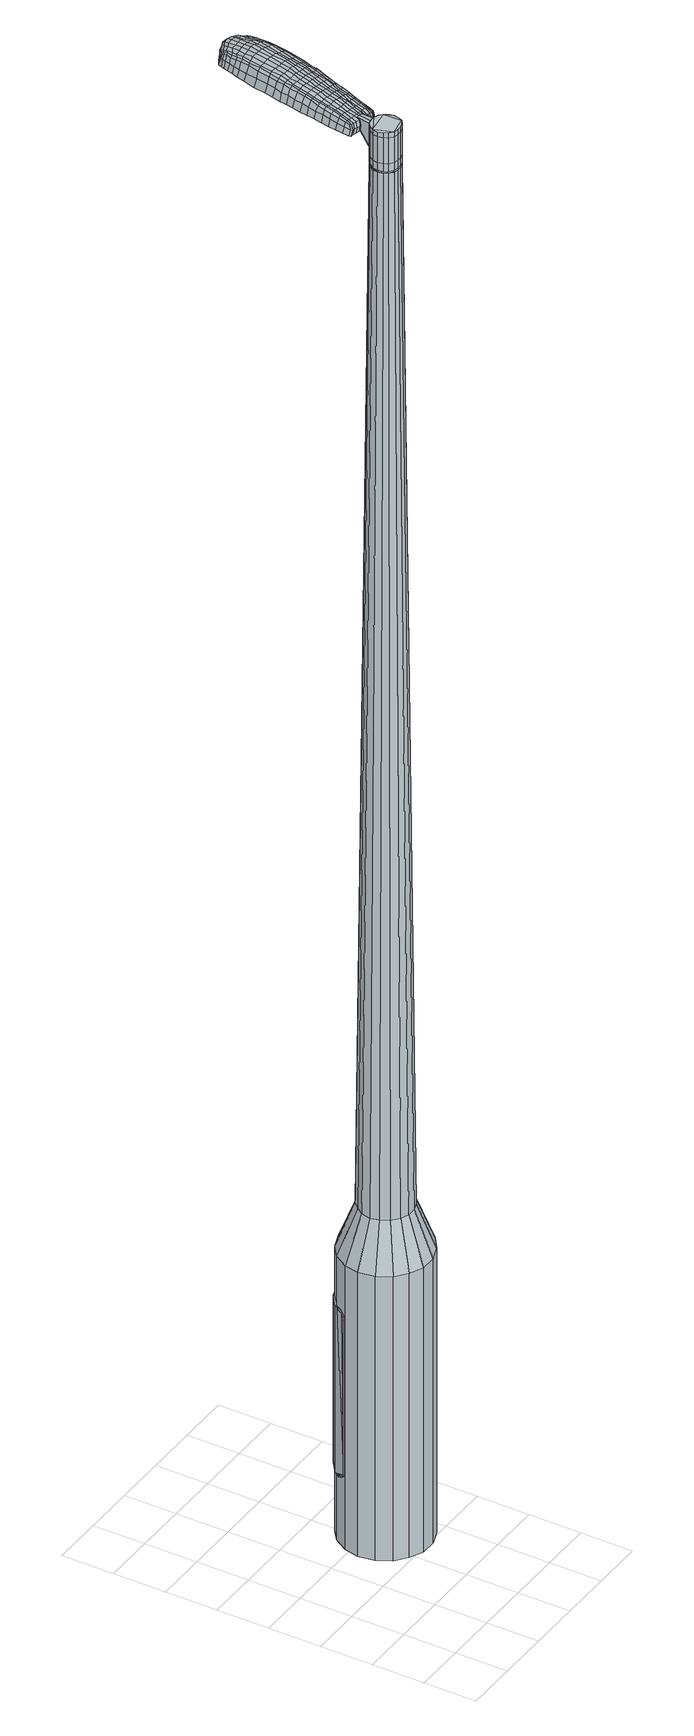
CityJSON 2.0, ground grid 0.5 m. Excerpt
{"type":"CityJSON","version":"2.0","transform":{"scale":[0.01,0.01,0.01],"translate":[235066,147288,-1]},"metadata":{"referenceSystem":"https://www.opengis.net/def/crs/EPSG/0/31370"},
"CityObjects":{
"object1":{"type":"GenericCityObject","attributes":{"cluster":353,"mean_distance_to_centroid":0.274,"new_centroid_x":235067.2,"new_centroid_y":147289.37,"mean_distance_to_camera":12.59,"H1":7.57,"H2":8.11,"Z_final":112.69,"cluster2":-1,"proj_x":235073.22,"proj_y":147290.55,"id_line":87862,"bearing_l":168.88,"distance":6.14,"orientation":"right","G_obj":78.88},"geometry":[{"type":"MultiSurface","lod":"2","boundaries":[[[0,1,2,3]],[[1,4,5,2]],[[4,6,7,5]],[[6,8,9,7]],[[8,10,11,9]],[[10,12,13,11]],[[12,14,15,13]],[[14,16,17,15]],[[16,18,19,17]],[[18,20,21,19]],[[20,22,23,21]],[[22,24,25,23]],[[24,26,27,25]],[[26,28,29,27]],[[28,30,31,29]],[[30,32,33,31]],[[32,34,35,33]],[[34,0,3,35]],[[36,37,38,39]],[[38,40,41,42]],[[41,43,42]],[[42,44,45,46]],[[45,47,46]],[[46,48,49,50]],[[49,51,50]],[[42,46,50,38]],[[50,52,39,38]],[[53,36,39]],[[2,5,7,35]],[[7,9,11,15]],[[11,13,15]],[[15,17,19,23]],[[19,21,23]],[[23,25,27,31]],[[27,29,31]],[[15,23,31,7]],[[31,33,35,7]],[[3,2,35]],[[1,0,54,55]],[[0,34,56,54]],[[34,32,57,56]],[[32,30,58,57]],[[30,28,59,58]],[[28,26,60,59]],[[26,24,61,60]],[[24,22,62,61]],[[22,20,63,62]],[[20,18,64,63]],[[18,16,65,64]],[[16,14,66,65]],[[14,12,67,66]],[[12,10,68,67]],[[10,8,69,68]],[[8,6,70,69]],[[6,4,71,70]],[[4,1,55,71]],[[55,54,72,73]],[[54,56,74,72]],[[56,57,75,74]],[[57,58,76,75]],[[58,59,77,76]],[[59,60,78,77]],[[60,61,79,78]],[[61,62,80,79]],[[62,63,81,80]],[[63,64,82,81]],[[64,65,83,82]],[[65,66,84,83]],[[66,67,85,84]],[[67,68,86,85]],[[68,69,87,86]],[[69,70,88,87]],[[70,71,89,88]],[[71,55,73,89]],[[90,91,92,93]],[[74,94,91,90]],[[95,96,94,74]],[[97,98,96,95]],[[99,100,98,97]],[[101,102,100,99]],[[103,104,102,101]],[[105,106,104,103]],[[107,108,106,105]],[[82,109,108,107]],[[83,110,109,82]],[[111,112,110,83]],[[113,114,112,111]],[[86,115,114,113]],[[87,116,115,86]],[[88,117,116,87]],[[89,118,117,88]],[[93,92,118,89]],[[119,120,121,122]],[[123,119,122,124]],[[125,123,124,126]],[[127,125,126,128]],[[129,127,128,130]],[[131,129,130,132]],[[133,131,132,134]],[[135,133,134,136]],[[137,135,136,138]],[[139,137,138,140]],[[141,139,140,142]],[[143,141,142,144]],[[145,143,144,146]],[[147,145,146,148]],[[149,147,148,150]],[[151,149,150,152]],[[73,72,90,93]],[[72,74,90]],[[75,95,74]],[[75,76,97,95]],[[76,77,99,97]],[[77,78,101,99]],[[78,79,103,101]],[[79,80,105,103]],[[80,81,107,105]],[[81,82,107]],[[84,111,83]],[[84,85,113,111]],[[85,86,113]],[[73,93,89]],[[153,154,92,91]],[[154,118,92]],[[155,114,115]],[[155,156,112,114]],[[156,110,112]],[[157,108,109]],[[157,158,106,108]],[[158,159,104,106]],[[159,160,102,104]],[[160,161,100,102]],[[161,162,98,100]],[[162,163,96,98]],[[163,94,96]],[[153,91,94]],[[39,52,151,164]],[[154,153,165,152]],[[53,39,164,120]],[[153,94,121,165]],[[36,53,120,119]],[[94,163,122,121]],[[37,36,119,123]],[[163,162,124,122]],[[38,37,123,125]],[[162,161,126,124]],[[40,38,125,127]],[[161,160,128,126]],[[41,40,127,129]],[[160,159,130,128]],[[43,41,129,131]],[[159,158,132,130]],[[42,43,131,133]],[[158,157,134,132]],[[44,42,133,135]],[[157,109,136,134]],[[45,44,135,137]],[[109,110,138,136]],[[47,45,137,139]],[[110,156,140,138]],[[46,47,139,141]],[[156,155,142,140]],[[48,46,141,143]],[[155,115,144,142]],[[49,48,143,145]],[[115,116,146,144]],[[51,49,145,147]],[[116,117,148,146]],[[50,51,147,149]],[[117,118,150,148]],[[52,50,149,151]],[[118,154,152,150]],[[151,152,166,167]],[[152,165,168,166]],[[165,121,169,168]],[[121,120,170,169]],[[120,164,171,170]],[[164,151,167,171]],[[172,173,174,175]],[[176,172,175,177]],[[172,176,178,179]],[[173,172,179,180]],[[181,182,183,184]],[[185,181,184,186]],[[181,185,187,188]],[[182,181,188,189]],[[190,191,192,193]],[[194,190,193,195]],[[190,194,196,197]],[[191,190,197,198]],[[199,200,201,202]],[[203,199,202,204]],[[199,203,205,206]],[[200,199,206,207]],[[208,209,210,211]],[[212,208,211,213]],[[208,212,214,215]],[[209,208,215,216]],[[217,218,219,220]],[[221,217,220,222]],[[217,221,223,224]],[[218,217,224,225]],[[226,227,228,229]],[[218,226,229,219]],[[226,218,225,230]],[[227,226,230,231]],[[232,233,234,235]],[[227,232,235,228]],[[232,227,231,236]],[[233,232,236,237]],[[238,176,177,239]],[[233,238,239,234]],[[238,233,237,240]],[[176,238,240,178]],[[241,242,243,244]],[[245,241,244,246]],[[241,245,247,248]],[[242,241,248,249]],[[250,251,252,253]],[[242,250,253,243]],[[250,242,249,254]],[[251,250,254,255]],[[256,257,258,259]],[[251,256,259,252]],[[256,251,255,260]],[[257,256,260,261]],[[262,263,264,265]],[[257,262,265,258]],[[262,257,261,266]],[[263,262,266,267]],[[268,173,180,269]],[[263,268,269,264]],[[268,263,267,270]],[[173,268,270,174]],[[271,272,273,274]],[[275,271,274,276]],[[271,275,277,278]],[[272,271,278,279]],[[280,281,282,283]],[[272,280,283,273]],[[280,272,279,284]],[[281,280,284,285]],[[286,287,288,289]],[[281,286,289,282]],[[286,281,285,290]],[[287,286,290,291]],[[292,185,186,293]],[[287,292,293,288]],[[292,287,291,294]],[[185,292,294,187]],[[295,296,297,298]],[[299,295,298,300]],[[295,299,301,302]],[[296,295,302,303]],[[304,305,306,307]],[[296,304,307,297]],[[304,296,303,308]],[[305,304,308,309]],[[310,311,312,313]],[[305,310,313,306]],[[310,305,309,314]],[[311,310,314,315]],[[316,317,318,319]],[[311,316,319,312]],[[316,311,315,320]],[[317,316,320,321]],[[322,182,189,323]],[[317,322,323,318]],[[322,317,321,324]],[[182,322,324,183]],[[325,211,210,326]],[[327,325,326,328]],[[325,327,329,330]],[[211,325,330,213]],[[331,327,328,332]],[[333,331,332,334]],[[331,333,335,336]],[[327,331,336,329]],[[337,333,334,338]],[[339,337,338,340]],[[337,339,341,342]],[[333,337,342,335]],[[343,339,340,344]],[[345,343,344,346]],[[343,345,347,348]],[[339,343,348,341]],[[349,345,346,350]],[[200,349,350,201]],[[349,200,207,351]],[[345,349,351,347]],[[352,353,198,197]],[[354,352,197,196]],[[352,354,355,356]],[[353,352,356,357]],[[358,359,357,356]],[[360,358,356,355]],[[358,360,361,362]],[[359,358,362,363]],[[364,365,363,362]],[[366,364,362,361]],[[364,366,367,368]],[[365,364,368,369]],[[370,371,369,368]],[[372,370,368,367]],[[370,372,205,203]],[[371,370,203,204]],[[373,374,375,376]],[[275,373,376,277]],[[373,275,276,377]],[[374,373,377,378]],[[379,194,195,380]],[[374,379,380,375]],[[379,374,378,381]],[[194,379,381,196]],[[382,383,384,385]],[[221,382,385,223]],[[382,221,222,386]],[[383,382,386,387]],[[388,389,390,391]],[[383,388,391,384]],[[388,383,387,392]],[[389,388,392,393]],[[394,191,198,395]],[[389,394,395,390]],[[394,389,393,396]],[[191,394,396,192]],[[397,398,399,400]],[[179,397,400,180]],[[397,179,178,401]],[[398,397,401,402]],[[403,404,405,406]],[[398,403,406,399]],[[403,398,402,407]],[[404,403,407,408]],[[409,202,201,410]],[[404,409,410,405]],[[409,404,408,411]],[[202,409,411,204]],[[412,413,414,415]],[[184,412,415,186]],[[412,184,183,416]],[[413,412,416,417]],[[418,206,205,419]],[[413,418,419,414]],[[418,413,417,420]],[[206,418,420,207]],[[421,422,423,424]],[[299,421,424,301]],[[421,299,300,425]],[[422,421,425,426]],[[427,212,213,428]],[[422,427,428,423]],[[427,422,426,429]],[[212,427,429,214]],[[430,431,432,433]],[[245,430,433,247]],[[430,245,246,434]],[[431,430,434,435]],[[436,437,438,439]],[[431,436,439,432]],[[436,431,435,440]],[[437,436,440,441]],[[442,209,216,443]],[[437,442,443,438]],[[442,437,441,444]],[[209,442,444,210]],[[445,446,435,434]],[[244,445,434,246]],[[445,244,243,447]],[[446,445,447,448]],[[449,450,441,440]],[[446,449,440,435]],[[449,446,448,451]],[[450,449,451,452]],[[453,326,210,444]],[[450,453,444,441]],[[453,450,452,454]],[[326,453,454,328]],[[455,456,457,458]],[[302,455,458,303]],[[455,302,301,424]],[[456,455,424,423]],[[459,330,329,460]],[[456,459,460,457]],[[459,456,423,428]],[[330,459,428,213]],[[461,462,448,447]],[[253,461,447,243]],[[461,253,252,463]],[[462,461,463,464]],[[465,466,452,451]],[[462,465,451,448]],[[465,462,464,467]],[[466,465,467,468]],[[469,332,328,454]],[[466,469,454,452]],[[469,466,468,470]],[[332,469,470,334]],[[471,472,473,474]],[[308,471,474,309]],[[471,308,303,458]],[[472,471,458,457]],[[475,336,335,476]],[[472,475,476,473]],[[475,472,457,460]],[[336,475,460,329]],[[477,478,464,463]],[[259,477,463,252]],[[477,259,258,479]],[[478,477,479,480]],[[481,482,468,467]],[[478,481,467,464]],[[481,478,480,483]],[[482,481,483,484]],[[485,338,334,470]],[[482,485,470,468]],[[485,482,484,486]],[[338,485,486,340]],[[487,488,489,490]],[[314,487,490,315]],[[487,314,309,474]],[[488,487,474,473]],[[491,342,341,492]],[[488,491,492,489]],[[491,488,473,476]],[[342,491,476,335]],[[493,494,480,479]],[[265,493,479,258]],[[493,265,264,495]],[[494,493,495,496]],[[497,498,484,483]],[[494,497,483,480]],[[497,494,496,499]],[[498,497,499,500]],[[501,344,340,486]],[[498,501,486,484]],[[501,498,500,502]],[[344,501,502,346]],[[503,504,505,506]],[[320,503,506,321]],[[503,320,315,490]],[[504,503,490,489]],[[507,348,347,508]],[[504,507,508,505]],[[507,504,489,492]],[[348,507,492,341]],[[509,510,496,495]],[[269,509,495,264]],[[509,269,180,400]],[[510,509,400,399]],[[511,512,500,499]],[[510,511,499,496]],[[511,510,399,406]],[[512,511,406,405]],[[513,350,346,502]],[[512,513,502,500]],[[513,512,405,410]],[[350,513,410,201]],[[514,515,417,416]],[[324,514,416,183]],[[514,324,321,506]],[[515,514,506,505]],[[516,351,207,420]],[[515,516,420,417]],[[516,515,505,508]],[[351,516,508,347]],[[517,518,378,377]],[[274,517,377,276]],[[517,274,273,519]],[[518,517,519,520]],[[521,354,196,381]],[[518,521,381,378]],[[521,518,520,522]],[[354,521,522,355]],[[523,524,525,526]],[[224,523,526,225]],[[523,224,223,385]],[[524,523,385,384]],[[527,528,529,530]],[[524,527,530,525]],[[527,524,384,391]],[[528,527,391,390]],[[531,353,357,532]],[[528,531,532,529]],[[531,528,390,395]],[[353,531,395,198]],[[533,534,520,519]],[[283,533,519,273]],[[533,283,282,535]],[[534,533,535,536]],[[537,360,355,522]],[[534,537,522,520]],[[537,534,536,538]],[[360,537,538,361]],[[539,540,541,542]],[[230,539,542,231]],[[539,230,225,526]],[[540,539,526,525]],[[543,544,545,546]],[[540,543,546,541]],[[543,540,525,530]],[[544,543,530,529]],[[547,359,363,548]],[[544,547,548,545]],[[547,544,529,532]],[[359,547,532,357]],[[549,550,536,535]],[[289,549,535,282]],[[549,289,288,551]],[[550,549,551,552]],[[553,366,361,538]],[[550,553,538,536]],[[553,550,552,554]],[[366,553,554,367]],[[555,556,557,558]],[[236,555,558,237]],[[555,236,231,542]],[[556,555,542,541]],[[559,560,561,562]],[[556,559,562,557]],[[559,556,541,546]],[[560,559,546,545]],[[563,365,369,564]],[[560,563,564,561]],[[563,560,545,548]],[[365,563,548,363]],[[565,566,552,551]],[[293,565,551,288]],[[565,293,186,415]],[[566,565,415,414]],[[567,372,367,554]],[[566,567,554,552]],[[567,566,414,419]],[[372,567,419,205]],[[568,569,402,401]],[[240,568,401,178]],[[568,240,237,558]],[[569,568,558,557]],[[570,571,408,407]],[[569,570,407,402]],[[570,569,557,562]],[[571,570,562,561]],[[572,371,204,411]],[[571,572,411,408]],[[572,571,561,564]],[[371,572,564,369]],[[573,574,575,576]],[[576,575,577,578]],[[579,577,575,580]],[[580,575,574,581]],[[582,583,584,585]],[[585,584,586,587]],[[588,586,584,589]],[[589,584,583,590]],[[591,592,593,594]],[[594,593,595,596]],[[597,595,593,598]],[[598,593,592,599]],[[600,601,602,603]],[[603,602,604,605]],[[606,604,602,607]],[[607,602,601,608]],[[609,610,611,612]],[[612,611,613,614]],[[615,613,611,616]],[[616,611,610,617]],[[618,619,620,621]],[[621,620,622,623]],[[624,622,620,625]],[[625,620,619,626]],[[627,628,629,630]],[[630,629,619,618]],[[626,619,629,631]],[[631,629,628,632]],[[633,634,635,636]],[[636,635,628,627]],[[632,628,635,637]],[[637,635,634,638]],[[578,577,639,640]],[[640,639,634,633]],[[638,634,639,641]],[[641,639,577,579]],[[642,643,644,645]],[[645,644,646,647]],[[648,646,644,649]],[[649,644,643,650]],[[651,652,653,654]],[[654,653,643,642]],[[650,643,653,655]],[[655,653,652,656]],[[657,658,659,660]],[[660,659,652,651]],[[656,652,659,661]],[[661,659,658,662]],[[663,664,665,666]],[[666,665,658,657]],[[662,658,665,667]],[[667,665,664,668]],[[581,574,669,670]],[[670,669,664,663]],[[668,664,669,671]],[[671,669,574,573]],[[672,673,674,675]],[[675,674,676,677]],[[678,676,674,679]],[[679,674,673,680]],[[681,682,683,684]],[[684,683,673,672]],[[680,673,683,685]],[[685,683,682,686]],[[687,688,689,690]],[[690,689,682,681]],[[686,682,689,691]],[[691,689,688,692]],[[587,586,693,694]],[[694,693,688,687]],[[692,688,693,695]],[[695,693,586,588]],[[696,697,698,699]],[[699,698,700,701]],[[702,700,698,703]],[[703,698,697,704]],[[705,706,707,708]],[[708,707,697,696]],[[704,697,707,709]],[[709,707,706,710]],[[711,712,713,714]],[[714,713,706,705]],[[710,706,713,715]],[[715,713,712,716]],[[717,718,719,720]],[[720,719,712,711]],[[716,712,719,721]],[[721,719,718,722]],[[590,583,723,724]],[[724,723,718,717]],[[722,718,723,725]],[[725,723,583,582]],[[609,612,726,727]],[[727,726,728,729]],[[730,728,726,731]],[[731,726,612,614]],[[729,728,732,733]],[[733,732,734,735]],[[736,734,732,737]],[[737,732,728,730]],[[735,734,738,739]],[[739,738,740,741]],[[742,740,738,743]],[[743,738,734,736]],[[741,740,744,745]],[[745,744,746,747]],[[748,746,744,749]],[[749,744,740,742]],[[747,746,750,751]],[[751,750,601,600]],[[608,601,750,752]],[[752,750,746,748]],[[599,753,754,598]],[[598,754,755,597]],[[756,755,754,757]],[[757,754,753,758]],[[758,759,760,757]],[[757,760,761,756]],[[762,761,760,763]],[[763,760,759,764]],[[764,765,766,763]],[[763,766,767,762]],[[768,767,766,769]],[[769,766,765,770]],[[770,771,772,769]],[[769,772,773,768]],[[606,773,772,604]],[[604,772,771,605]],[[774,775,776,777]],[[777,776,676,678]],[[677,676,776,778]],[[778,776,775,779]],[[596,595,780,781]],[[781,780,775,774]],[[779,775,780,782]],[[782,780,595,597]],[[783,784,785,786]],[[786,785,622,624]],[[623,622,785,787]],[[787,785,784,788]],[[789,790,791,792]],[[792,791,784,783]],[[788,784,791,793]],[[793,791,790,794]],[[599,592,795,796]],[[796,795,790,789]],[[794,790,795,797]],[[797,795,592,591]],[[798,799,800,801]],[[801,800,580,581]],[[579,580,800,802]],[[802,800,799,803]],[[804,805,806,807]],[[807,806,799,798]],[[803,799,806,808]],[[808,806,805,809]],[[600,603,810,811]],[[811,810,805,804]],[[809,805,810,812]],[[812,810,603,605]],[[813,814,815,816]],[[816,815,585,587]],[[582,585,815,817]],[[817,815,814,818]],[[606,607,819,820]],[[820,819,814,813]],[[818,814,819,821]],[[821,819,607,608]],[[822,823,824,825]],[[825,824,700,702]],[[701,700,824,826]],[[826,824,823,827]],[[614,613,828,829]],[[829,828,823,822]],[[827,823,828,830]],[[830,828,613,615]],[[831,832,833]],[[833,832,646,648]],[[647,646,832,834]],[[834,832,835]],[[836,837,838,839]],[[839,838,832,831]],[[835,832,838,840]],[[840,838,837,841]],[[617,610,842,843]],[[843,842,837,836]],[[841,837,842,844]],[[844,842,610,609]],[[835,845,846,834]],[[834,846,645,647]],[[642,645,846,847]],[[846,845,847]],[[841,848,849,840]],[[840,849,845,835]],[[847,845,849,850]],[[850,849,848,851]],[[609,727,852,844]],[[844,852,848,841]],[[851,848,852,853]],[[853,852,727,729]],[[854,855,856,857]],[[857,856,703,704]],[[702,703,856,825]],[[825,856,855,822]],[[730,731,858,859]],[[859,858,855,854]],[[822,855,858,829]],[[829,858,731,614]],[[860,861,847]],[[847,861,654,642]],[[651,654,861,862]],[[862,861,860,863]],[[851,864,865,850]],[[850,865,860,847]],[[863,860,865,866]],[[866,865,864,867]],[[729,733,868,853]],[[853,868,864,851]],[[867,864,868,869]],[[869,868,733,735]],[[870,871,872,873]],[[873,872,709,710]],[[704,709,872,857]],[[857,872,871,854]],[[736,737,874,875]],[[875,874,871,870]],[[854,871,874,859]],[[859,874,737,730]],[[863,876,877,862]],[[862,877,660,651]],[[657,660,877,878]],[[878,877,876,879]],[[867,880,881,866]],[[866,881,876,863]],[[879,876,881,882]],[[882,881,880,883]],[[735,739,884,869]],[[869,884,880,867]],[[883,880,884,885]],[[885,884,739,741]],[[886,887,888,889]],[[889,888,715,716]],[[710,715,888,873]],[[873,888,887,870]],[[742,743,890,891]],[[891,890,887,886]],[[870,887,890,875]],[[875,890,743,736]],[[879,892,893,878]],[[878,893,666,657]],[[663,666,893,894]],[[894,893,892,895]],[[883,896,897,882]],[[882,897,892,879]],[[895,892,897,898]],[[898,897,896,899]],[[741,745,900,885]],[[885,900,896,883]],[[899,896,900,901]],[[901,900,745,747]],[[902,903,904,905]],[[905,904,721,722]],[[716,721,904,889]],[[889,904,903,886]],[[748,749,906,907]],[[907,906,903,902]],[[886,903,906,891]],[[891,906,749,742]],[[895,908,909,894]],[[894,909,670,663]],[[581,670,909,801]],[[801,909,908,798]],[[899,910,911,898]],[[898,911,908,895]],[[798,908,911,807]],[[807,911,910,804]],[[747,751,912,901]],[[901,912,910,899]],[[804,910,912,811]],[[811,912,751,600]],[[818,913,914,817]],[[817,914,725,582]],[[722,725,914,905]],[[905,914,913,902]],[[608,752,915,821]],[[821,915,913,818]],[[902,913,915,907]],[[907,915,752,748]],[[779,916,917,778]],[[778,917,675,677]],[[672,675,917,918]],[[918,917,916,919]],[[597,755,920,782]],[[782,920,916,779]],[[919,916,920,921]],[[921,920,755,756]],[[922,923,924,925]],[[925,924,625,626]],[[624,625,924,786]],[[786,924,923,783]],[[926,927,928,929]],[[929,928,923,922]],[[783,923,928,792]],[[792,928,927,789]],[[758,753,930,931]],[[931,930,927,926]],[[789,927,930,796]],[[796,930,753,599]],[[919,932,933,918]],[[918,933,684,672]],[[681,684,933,934]],[[934,933,932,935]],[[756,761,936,921]],[[921,936,932,919]],[[935,932,936,937]],[[937,936,761,762]],[[938,939,940,941]],[[941,940,631,632]],[[626,631,940,925]],[[925,940,939,922]],[[942,943,944,945]],[[945,944,939,938]],[[922,939,944,929]],[[929,944,943,926]],[[764,759,946,947]],[[947,946,943,942]],[[926,943,946,931]],[[931,946,759,758]],[[935,948,949,934]],[[934,949,690,681]],[[687,690,949,950]],[[950,949,948,951]],[[762,767,952,937]],[[937,952,948,935]],[[951,948,952,953]],[[953,952,767,768]],[[954,955,956,957]],[[957,956,637,638]],[[632,637,956,941]],[[941,956,955,938]],[[958,959,960,961]],[[961,960,955,954]],[[938,955,960,945]],[[945,960,959,942]],[[770,765,962,963]],[[963,962,959,958]],[[942,959,962,947]],[[947,962,765,764]],[[951,964,965,950]],[[950,965,694,687]],[[587,694,965,816]],[[816,965,964,813]],[[768,773,966,953]],[[953,966,964,951]],[[813,964,966,820]],[[820,966,773,606]],[[803,967,968,802]],[[802,968,641,579]],[[638,641,968,957]],[[957,968,967,954]],[[809,969,970,808]],[[808,970,967,803]],[[954,967,970,961]],[[961,970,969,958]],[[605,771,971,812]],[[812,971,969,809]],[[958,969,971,963]],[[963,971,771,770]],[[573,576,175,174]],[[576,578,177,175]],[[588,589,188,187]],[[589,590,189,188]],[[591,594,193,192]],[[594,596,195,193]],[[615,616,215,214]],[[616,617,216,215]],[[618,621,220,219]],[[621,623,222,220]],[[627,630,229,228]],[[630,618,219,229]],[[633,636,235,234]],[[636,627,228,235]],[[578,640,239,177]],[[640,633,234,239]],[[648,649,248,247]],[[649,650,249,248]],[[650,655,254,249]],[[655,656,255,254]],[[656,661,260,255]],[[661,662,261,260]],[[662,667,266,261]],[[667,668,267,266]],[[668,671,270,267]],[[671,573,174,270]],[[678,679,278,277]],[[679,680,279,278]],[[680,685,284,279]],[[685,686,285,284]],[[686,691,290,285]],[[691,692,291,290]],[[692,695,294,291]],[[695,588,187,294]],[[696,699,298,297]],[[699,701,300,298]],[[705,708,307,306]],[[708,696,297,307]],[[711,714,313,312]],[[714,705,306,313]],[[717,720,319,318]],[[720,711,312,319]],[[590,724,323,189]],[[724,717,318,323]],[[774,777,376,375]],[[777,678,277,376]],[[596,781,380,195]],[[781,774,375,380]],[[623,787,386,222]],[[787,788,387,386]],[[788,793,392,387]],[[793,794,393,392]],[[794,797,396,393]],[[797,591,192,396]],[[701,826,425,300]],[[826,827,426,425]],[[827,830,429,426]],[[830,615,214,429]],[[831,833,433,432]],[[833,648,247,433]],[[836,839,439,438]],[[839,831,432,439]],[[617,843,443,216]],[[843,836,438,443]],[[972,973,974,975]],[[976,977,975,974]],[[978,979,980,981]],[[982,983,984,985]],[[973,986,987,974]],[[988,976,974,987]],[[989,978,981,990]],[[991,992,983,982]],[[986,993,994,987]],[[994,995,988,987]],[[996,989,990,997]],[[998,992,991,999]],[[993,1000,1001,994]],[[1001,1002,995,994]],[[1003,996,997,1004]],[[1005,998,999,1006]],[[1007,1008,1009,1010]],[[1011,1012,1008,1007]],[[1011,1013,1014,1012]],[[1013,1015,1016,1014]],[[1017,1018,1019,1020]],[[1021,1022,1018,1017]],[[1023,1024,1022,1021]],[[1025,1026,1024,1023]],[[1020,1009,1008,1017]],[[1017,1008,1012,1021]],[[1012,1014,1023,1021]],[[1014,1016,1025,1023]],[[981,980,977,976]],[[990,981,976,988]],[[995,997,990,988]],[[1002,1004,997,995]],[[982,985,979,978]],[[991,982,978,989]],[[999,991,989,996]],[[1006,999,996,1003]],[[983,1007,1010,984]],[[992,1011,1007,983]],[[1013,1011,992,998]],[[1015,1013,998,1005]],[[1027,1028,1029,1030]],[[1029,1031,1032,1033]],[[1029,1033,1034,1035]],[[1029,1035,1030]],[[1036,1027,1030,1037]],[[1038,1037,1030,1039]],[[1040,1039,1030]],[[1041,1029,1028,1042]],[[1043,1041,1042,1044]],[[1045,1043,1044,1046]],[[1047,1045,1046,1048]],[[1049,1047,1048,1050]],[[1050,1051,1052,1053]],[[1050,1053,1054,1055]],[[1050,1055,1056,1057]],[[1056,1058,1059,1060]],[[1056,1060,1061,1062]],[[1056,1062,1057]],[[1050,1057,1049]],[[1063,1064,1028,1027]],[[1065,1066,1031,1029]],[[1067,1068,1040,1030]],[[1064,1069,1042,1028]],[[1070,1065,1029,1041]],[[1069,1071,1044,1042]],[[1072,1070,1041,1043]],[[1071,1073,1046,1044]],[[1074,1072,1043,1045]],[[1073,1075,1048,1046]],[[1076,1074,1045,1047]],[[1075,1077,1050,1048]],[[1078,1076,1047,1049]],[[1077,1079,1051,1050]],[[1080,1081,1058,1056]],[[1082,1078,1049,1057]],[[1052,1051,1079,1083]],[[1053,1052,1083,1084]],[[1054,1053,1084,1085]],[[1055,1054,1085,1086]],[[1056,1055,1086,1080]],[[1087,1063,1027,1036]],[[1088,1087,1036,1037]],[[1089,1088,1037,1038]],[[1090,1089,1038,1039]],[[1068,1090,1039,1040]],[[1032,1031,1066,1091]],[[1059,1058,1081,1092]],[[1033,1032,1091,1093]],[[1034,1033,1093,1094]],[[1035,1034,1094,1095]],[[1030,1035,1095,1067]],[[1060,1059,1092,1096]],[[1061,1060,1096,1097]],[[1062,1061,1097,1098]],[[1057,1062,1098,1082]]]}]}
},
"vertices":[
[127,180,384],[141,175,384],[141,175,96],[127,180,96],[152,165,384],[152,165,96],[159,153,384],[159,153,96],[161,138,384],[161,138,96],[158,124,384],[158,124,96],[151,111,384],[151,111,96],[139,102,384],[139,102,96],[125,97,384],[125,97,96],[110,97,384],[110,97,96],[97,103,384],[97,103,96],[86,112,384],[86,112,96],[79,125,384],[79,125,96],[76,140,384],[76,140,96],[79,154,384],[79,154,96],[87,167,384],[87,167,96],[98,176,384],[98,176,96],[112,181,384],[112,181,96],[112,151,1524],[109,148,1524],[106,144,1524],[121,152,1524],[105,139,1524],[106,134,1524],[112,127,1524],[108,130,1524],[116,126,1524],[121,126,1524],[129,130,1524],[125,127,1524],[131,134,1524],[132,139,1524],[129,147,1524],[131,143,1524],[126,150,1524],[117,152,1524],[124,164,429],[132,160,429],[115,164,429],[106,161,429],[100,155,429],[95,148,429],[93,139,429],[95,131,429],[99,123,429],[106,117,429],[114,114,429],[123,114,429],[131,117,429],[138,122,429],[142,130,429],[144,138,429],[142,147,429],[138,155,429],[121,152,1483],[126,150,1483],[117,152,1483],[112,151,1483],[109,148,1483],[106,144,1483],[105,139,1483],[106,134,1483],[108,130,1483],[112,127,1483],[116,126,1483],[121,126,1483],[125,127,1483],[129,130,1483],[131,134,1483],[132,139,1483],[131,143,1483],[129,147,1483],[121,151,1483],[121,151,1485],[125,150,1485],[125,150,1483],[117,152,1485],[112,150,1483],[112,150,1485],[109,147,1483],[109,147,1485],[107,143,1483],[107,143,1485],[106,139,1483],[106,139,1485],[106,135,1483],[106,135,1485],[109,131,1483],[109,131,1485],[112,128,1483],[112,128,1485],[116,126,1485],[121,126,1485],[125,128,1483],[125,128,1485],[128,130,1483],[128,130,1485],[131,134,1485],[132,139,1485],[131,143,1485],[129,147,1485],[112,151,1519],[117,152,1519],[117,152,1493],[112,151,1493],[109,148,1519],[109,148,1493],[106,144,1519],[106,144,1493],[105,139,1519],[105,139,1493],[106,134,1519],[106,134,1493],[108,130,1519],[108,130,1493],[112,127,1519],[112,127,1493],[116,126,1519],[116,126,1493],[121,126,1519],[121,126,1493],[125,127,1519],[125,127,1493],[129,130,1519],[129,130,1493],[131,134,1519],[131,134,1493],[132,139,1519],[132,139,1493],[131,143,1519],[131,143,1493],[129,147,1519],[129,147,1493],[126,150,1519],[126,150,1493],[121,152,1485],[126,150,1485],[129,130,1485],[125,127,1485],[112,127,1485],[108,130,1485],[106,134,1485],[105,139,1485],[106,144,1485],[109,148,1485],[112,151,1485],[121,152,1519],[121,152,1493],[128,170,1513],[128,170,1518],[125,170,1513],[122,171,1513],[122,171,1518],[125,170,1518],[158,239,1519],[157,232,1518],[158,233,1509],[160,240,1510],[160,248,1519],[162,249,1510],[159,247,1526],[157,239,1525],[155,232,1525],[121,247,1519],[119,240,1518],[121,239,1525],[122,246,1525],[122,255,1519],[123,254,1526],[121,257,1510],[119,249,1510],[118,241,1509],[152,316,1519],[156,315,1519],[156,316,1513],[152,316,1513],[148,315,1519],[148,316,1513],[148,314,1524],[152,314,1524],[155,313,1524],[138,243,1530],[136,236,1529],[139,235,1529],[141,242,1530],[139,252,1531],[143,251,1531],[136,252,1530],[134,243,1530],[133,236,1529],[122,164,1512],[125,163,1512],[125,164,1517],[123,165,1517],[119,164,1512],[120,165,1517],[119,165,1506],[122,164,1506],[125,164,1506],[168,298,1519],[168,294,1519],[170,295,1512],[170,298,1512],[168,300,1518],[170,301,1512],[167,300,1522],[167,298,1523],[167,294,1524],[168,290,1519],[167,284,1519],[169,285,1512],[169,290,1512],[166,289,1524],[166,284,1525],[166,278,1519],[165,270,1519],[167,271,1511],[168,279,1511],[165,278,1526],[163,270,1526],[163,259,1519],[164,260,1510],[161,259,1526],[140,168,1513],[142,175,1513],[141,175,1518],[139,167,1517],[138,162,1512],[138,163,1516],[139,163,1506],[141,168,1507],[143,176,1507],[144,182,1514],[146,190,1515],[144,189,1520],[142,182,1519],[145,183,1507],[147,190,1507],[148,197,1515],[149,204,1516],[148,203,1522],[146,196,1521],[149,198,1508],[151,205,1508],[151,211,1517],[153,218,1517],[151,218,1524],[150,211,1523],[153,212,1508],[155,219,1509],[155,225,1518],[153,225,1524],[157,226,1509],[133,305,1519],[132,302,1519],[134,302,1524],[135,305,1523],[135,308,1518],[135,307,1522],[133,309,1512],[132,306,1512],[131,303,1512],[131,297,1519],[129,292,1519],[131,291,1525],[132,297,1524],[130,299,1512],[128,293,1512],[128,286,1519],[126,278,1519],[128,277,1526],[129,285,1526],[127,288,1511],[125,280,1511],[124,267,1519],[125,266,1526],[123,269,1510],[110,174,1513],[111,181,1513],[110,182,1507],[109,175,1507],[110,168,1512],[109,169,1506],[111,169,1516],[111,173,1517],[112,180,1518],[112,189,1514],[113,196,1515],[112,197,1507],[111,190,1507],[113,188,1519],[114,195,1520],[114,204,1515],[115,211,1516],[114,212,1508],[113,205,1508],[115,202,1521],[117,210,1522],[116,218,1517],[117,226,1517],[116,227,1509],[115,220,1508],[118,217,1523],[119,224,1524],[118,233,1518],[117,234,1509],[120,232,1524],[124,170,1519],[126,170,1519],[125,177,1520],[128,177,1520],[122,178,1520],[121,171,1519],[127,185,1522],[129,184,1522],[128,192,1523],[131,191,1523],[125,193,1523],[124,185,1521],[129,199,1524],[132,199,1524],[131,207,1525],[134,206,1525],[128,207,1525],[126,200,1524],[132,214,1526],[135,213,1526],[134,221,1527],[137,221,1527],[130,222,1527],[129,215,1526],[135,228,1528],[138,228,1528],[131,229,1528],[151,311,1527],[155,310,1527],[147,311,1526],[146,307,1527],[150,307,1528],[154,306,1528],[149,300,1529],[153,300,1529],[145,300,1528],[143,293,1530],[147,293,1530],[151,292,1530],[146,286,1531],[150,285,1531],[142,286,1530],[140,277,1531],[144,277,1531],[148,276,1531],[142,264,1531],[145,264,1531],[138,265,1531],[136,309,1518],[138,311,1519],[138,312,1513],[135,310,1513],[136,308,1523],[139,310,1523],[143,314,1519],[143,314,1513],[143,312,1524],[168,302,1518],[167,305,1518],[166,304,1523],[167,301,1523],[169,303,1513],[168,306,1513],[165,308,1519],[162,311,1519],[162,309,1524],[164,307,1523],[165,309,1513],[162,312,1513],[159,313,1519],[159,312,1524],[159,314,1513],[155,239,1528],[153,239,1528],[151,232,1528],[153,232,1527],[157,247,1528],[155,248,1529],[150,240,1529],[147,241,1530],[146,234,1529],[149,233,1528],[152,249,1529],[149,250,1530],[144,241,1530],[143,234,1529],[146,250,1531],[123,245,1528],[126,245,1529],[127,254,1529],[125,254,1528],[122,238,1527],[125,238,1528],[130,244,1529],[131,253,1530],[128,237,1528],[111,166,1512],[113,166,1512],[113,167,1517],[111,167,1517],[110,167,1506],[112,167,1506],[116,165,1512],[116,166,1517],[115,166,1506],[137,161,1512],[135,161,1512],[136,162,1506],[138,161,1506],[136,162,1517],[135,162,1517],[133,161,1512],[130,162,1512],[131,163,1506],[134,162,1506],[133,163,1517],[130,163,1517],[128,163,1512],[128,163,1506],[128,164,1517],[137,167,1519],[136,168,1519],[139,175,1520],[138,175,1520],[134,168,1519],[131,169,1519],[135,175,1520],[133,176,1520],[129,169,1519],[130,176,1520],[112,172,1519],[114,172,1519],[115,179,1520],[114,180,1520],[117,171,1519],[119,179,1520],[141,182,1521],[139,182,1521],[143,189,1522],[141,189,1522],[137,183,1521],[134,183,1521],[139,190,1522],[136,190,1523],[132,184,1522],[133,191,1523],[115,187,1521],[117,187,1521],[118,194,1522],[116,195,1522],[120,186,1521],[121,193,1522],[145,196,1523],[143,197,1523],[146,203,1524],[145,204,1524],[140,197,1523],[138,198,1524],[142,204,1525],[139,205,1525],[135,198,1524],[136,205,1525],[117,202,1523],[119,201,1523],[120,209,1524],[118,209,1524],[122,201,1524],[124,208,1525],[148,211,1525],[146,211,1525],[150,218,1526],[148,218,1526],[144,211,1526],[141,212,1526],[145,219,1527],[143,219,1527],[138,213,1526],[140,220,1527],[119,216,1525],[121,216,1525],[122,223,1526],[120,224,1526],[125,215,1526],[126,223,1527],[152,225,1527],[150,225,1527],[147,226,1527],[144,226,1528],[141,227,1528],[121,231,1527],[123,231,1527],[127,230,1528],[136,306,1525],[138,307,1525],[135,302,1526],[137,304,1526],[142,309,1526],[141,305,1527],[166,299,1525],[165,301,1525],[165,298,1526],[166,295,1525],[163,304,1525],[161,307,1526],[160,303,1527],[163,300,1526],[158,309,1526],[157,304,1527],[134,297,1526],[136,298,1527],[132,291,1527],[134,292,1528],[140,300,1528],[139,293,1529],[165,290,1526],[164,292,1527],[163,286,1528],[164,284,1527],[162,294,1527],[159,297,1528],[158,290,1529],[161,288,1528],[156,298,1528],[155,291,1530],[131,285,1528],[133,286,1529],[129,277,1528],[131,277,1529],[137,286,1529],[136,278,1530],[163,278,1528],[162,280,1528],[160,271,1529],[162,270,1528],[160,281,1529],[157,283,1530],[155,274,1530],[158,273,1530],[153,284,1530],[151,275,1531],[127,266,1529],[129,266,1529],[133,265,1530],[160,259,1528],[158,260,1529],[155,261,1530],[152,262,1530],[149,263,1531],[156,234,1509],[155,233,1518],[156,240,1518],[158,241,1509],[158,248,1519],[160,249,1510],[157,247,1525],[155,239,1525],[153,232,1525],[123,238,1525],[121,240,1518],[123,247,1518],[124,245,1525],[124,255,1519],[125,254,1525],[123,257,1510],[121,248,1509],[120,241,1509],[155,313,1513],[155,313,1519],[152,313,1519],[152,314,1513],[148,313,1519],[148,314,1513],[148,312,1524],[151,312,1524],[155,311,1524],[139,235,1528],[136,236,1528],[138,243,1529],[141,243,1529],[140,252,1529],[143,251,1529],[136,253,1529],[134,244,1529],[133,237,1528],[126,166,1516],[125,165,1512],[123,166,1512],[123,167,1516],[120,166,1512],[120,167,1516],[120,167,1506],[123,167,1506],[126,166,1506],[168,295,1512],[166,294,1519],[166,297,1518],[168,298,1512],[166,300,1518],[168,300,1512],[165,299,1522],[165,297,1523],[165,294,1523],[167,285,1512],[165,284,1519],[166,290,1519],[167,290,1512],[164,289,1524],[164,284,1525],[165,272,1511],[163,271,1519],[164,278,1519],[166,279,1511],[163,278,1525],[161,270,1526],[161,260,1519],[162,260,1510],[159,259,1526],[139,175,1518],[140,176,1513],[138,168,1513],[137,168,1517],[137,164,1512],[136,164,1515],[138,164,1506],[139,169,1506],[141,176,1507],[142,190,1520],[144,190,1514],[142,183,1514],[141,182,1519],[143,184,1507],[145,191,1507],[146,204,1522],[148,205,1516],[146,197,1515],[144,197,1521],[147,198,1508],[149,205,1508],[150,218,1523],[151,219,1517],[149,212,1516],[148,211,1522],[151,213,1508],[153,220,1508],[153,226,1517],[151,225,1524],[155,227,1509],[135,301,1523],[134,301,1519],[135,304,1518],[136,304,1523],[136,306,1518],[137,306,1522],[135,307,1512],[134,306,1512],[133,303,1512],[133,291,1525],[131,291,1519],[133,297,1519],[134,296,1524],[132,298,1512],[130,293,1512],[129,277,1526],[128,278,1519],[130,286,1519],[131,285,1525],[129,287,1511],[127,279,1511],[126,267,1519],[127,266,1526],[125,268,1510],[112,182,1507],[113,181,1513],[112,174,1513],[111,175,1506],[112,169,1512],[111,170,1506],[113,169,1515],[113,173,1517],[114,180,1518],[114,197,1507],[115,196,1514],[114,188,1514],[113,190,1507],[115,188,1519],[116,195,1520],[116,212,1508],[117,211,1516],[116,203,1515],[115,205,1508],[117,202,1521],[118,210,1522],[118,227,1508],[119,225,1517],[118,218,1516],[117,220,1508],[120,217,1522],[121,224,1523],[120,233,1517],[119,234,1509],[122,231,1524],[124,171,1518],[126,171,1518],[125,178,1519],[128,177,1519],[122,179,1519],[121,172,1518],[127,185,1520],[129,185,1520],[128,193,1521],[131,192,1521],[125,193,1521],[124,186,1520],[129,200,1523],[132,199,1523],[131,207,1524],[134,207,1524],[128,208,1524],[126,200,1523],[132,214,1525],[135,214,1525],[134,222,1526],[137,221,1526],[130,222,1526],[129,215,1525],[135,229,1527],[138,228,1527],[132,229,1527],[154,309,1526],[151,310,1526],[147,309,1525],[146,306,1526],[150,306,1526],[153,305,1526],[152,299,1528],[149,300,1528],[145,300,1527],[144,293,1528],[147,293,1529],[151,292,1529],[149,285,1530],[146,286,1530],[142,286,1529],[141,277,1530],[144,277,1530],[148,276,1530],[145,264,1530],[142,264,1530],[138,265,1530],[139,310,1513],[139,309,1518],[137,308,1518],[136,309,1512],[138,306,1523],[140,308,1523],[143,311,1519],[143,312,1513],[144,310,1523],[164,303,1523],[165,304,1518],[166,301,1518],[165,300,1523],[167,302,1512],[166,304,1512],[160,308,1523],[161,309,1519],[163,306,1519],[162,305,1523],[164,307,1513],[161,310,1513],[158,311,1519],[158,310,1524],[158,312,1513],[151,233,1527],[153,240,1527],[154,239,1527],[152,232,1526],[156,248,1527],[155,248,1528],[145,234,1528],[147,241,1528],[150,240,1528],[148,233,1527],[152,249,1528],[149,250,1529],[144,242,1529],[143,235,1528],[146,251,1529],[128,254,1528],[126,245,1527],[125,245,1527],[126,254,1527],[124,238,1526],[125,238,1527],[130,244,1528],[132,253,1528],[129,237,1527],[114,169,1516],[113,168,1512],[112,168,1512],[113,169,1516],[111,169,1506],[112,169,1506],[116,167,1512],[117,168,1516],[116,168,1506],[136,164,1506],[136,163,1512],[137,163,1506],[136,164,1516],[135,164,1516],[131,165,1506],[131,164,1512],[133,164,1512],[134,164,1506],[133,165,1516],[130,165,1516],[128,165,1512],[128,166,1506],[128,166,1516],[136,169,1518],[137,168,1518],[138,175,1519],[131,170,1518],[134,169,1518],[135,176,1519],[133,176,1519],[129,170,1518],[130,177,1519],[116,180,1519],[115,173,1518],[114,173,1518],[115,180,1519],[118,172,1518],[119,179,1519],[139,183,1520],[140,183,1520],[142,190,1521],[141,190,1521],[134,184,1520],[137,183,1520],[139,190,1521],[136,191,1521],[132,184,1520],[133,192,1521],[118,195,1521],[117,187,1520],[116,187,1520],[117,195,1521],[120,187,1520],[121,194,1521],[143,197,1522],[144,197,1522],[145,204,1523],[144,204,1523],[138,198,1522],[140,198,1522],[142,205,1523],[139,205,1524],[135,199,1523],[136,206,1524],[120,209,1523],[119,202,1522],[118,202,1522],[119,209,1523],[123,201,1522],[124,209,1523],[146,212,1524],[147,211,1524],[149,218,1525],[148,219,1525],[141,213,1525],[144,212,1524],[145,219,1525],[142,220,1526],[138,213,1525],[139,220,1526],[123,224,1525],[122,216,1524],[120,217,1524],[121,224,1525],[125,216,1524],[126,223,1525],[149,226,1526],[150,225,1526],[144,227,1527],[147,226,1526],[141,228,1527],[124,231,1526],[123,231,1526],[128,230,1526],[139,306,1524],[137,305,1524],[136,301,1525],[138,303,1525],[143,308,1525],[142,304,1525],[164,297,1525],[164,300,1524],[165,298,1524],[164,295,1525],[159,302,1526],[160,306,1525],[162,303,1524],[162,300,1525],[157,308,1525],[157,304,1526],[137,298,1526],[135,296,1526],[133,291,1526],[135,291,1527],[141,299,1526],[139,292,1527],[162,286,1527],[163,292,1526],[164,290,1526],[163,284,1526],[157,289,1528],[158,296,1527],[161,294,1526],[160,287,1527],[155,298,1527],[154,291,1528],[134,285,1527],[132,285,1527],[130,277,1527],[132,277,1528],[138,286,1528],[136,277,1529],[159,271,1528],[161,279,1527],[162,278,1527],[161,271,1527],[154,274,1529],[156,283,1529],[159,281,1528],[157,273,1528],[153,284,1529],[151,275,1530],[130,265,1528],[128,265,1528],[134,265,1529],[157,260,1528],[158,259,1528],[152,262,1529],[155,261,1529],[148,263,1530],[138,164,1508],[131,165,1508],[138,197,1509],[146,195,1509],[143,218,1510],[152,216,1510],[152,256,1512],[161,255,1512],[157,237,1511],[148,239,1511],[155,274,1513],[157,287,1514],[166,286,1514],[164,272,1513],[124,166,1508],[131,198,1509],[135,219,1510],[142,258,1512],[139,241,1511],[146,276,1513],[149,289,1514],[118,168,1508],[123,200,1509],[126,221,1510],[133,260,1512],[130,242,1511],[140,291,1514],[137,278,1513],[111,169,1508],[115,201,1509],[118,223,1510],[124,262,1512],[121,244,1511],[131,293,1514],[128,280,1513],[159,301,1514],[159,306,1514],[166,304,1514],[168,299,1514],[151,302,1514],[152,307,1514],[143,304,1514],[145,308,1514],[135,306,1514],[138,310,1514],[157,311,1515],[155,314,1515],[156,314,1515],[161,310,1515],[153,312,1515],[154,315,1515],[149,312,1515],[152,315,1515],[144,313,1515],[151,315,1515],[84,165,334],[86,168,334],[86,168,165],[79,156,171],[84,165,165],[82,162,165],[81,159,166],[80,158,167],[79,156,169],[82,162,334],[81,159,333],[80,158,332],[79,156,331],[79,156,328],[98,177,165],[98,177,334],[112,182,165],[112,182,334],[127,182,165],[127,182,334],[141,176,165],[141,176,334],[153,167,165],[153,167,334],[155,163,334],[157,160,334],[158,157,333],[159,155,332],[160,154,331],[160,154,328],[155,163,165],[160,154,171],[160,154,169],[159,155,167],[158,157,166],[157,160,165],[87,163,334],[89,167,334],[89,167,165],[87,163,165],[81,155,171],[81,155,328],[99,175,334],[99,175,165],[113,179,334],[113,179,165],[127,179,334],[127,179,165],[140,174,334],[140,174,165],[150,165,334],[150,165,165],[152,162,334],[157,153,328],[157,153,171],[152,162,165],[154,158,334],[156,156,333],[157,154,332],[157,153,331],[85,160,334],[83,158,333],[82,156,332],[82,155,331],[85,160,165],[157,153,169],[83,158,166],[82,156,167],[82,155,169],[157,154,167],[156,156,166],[154,158,165]
]}
